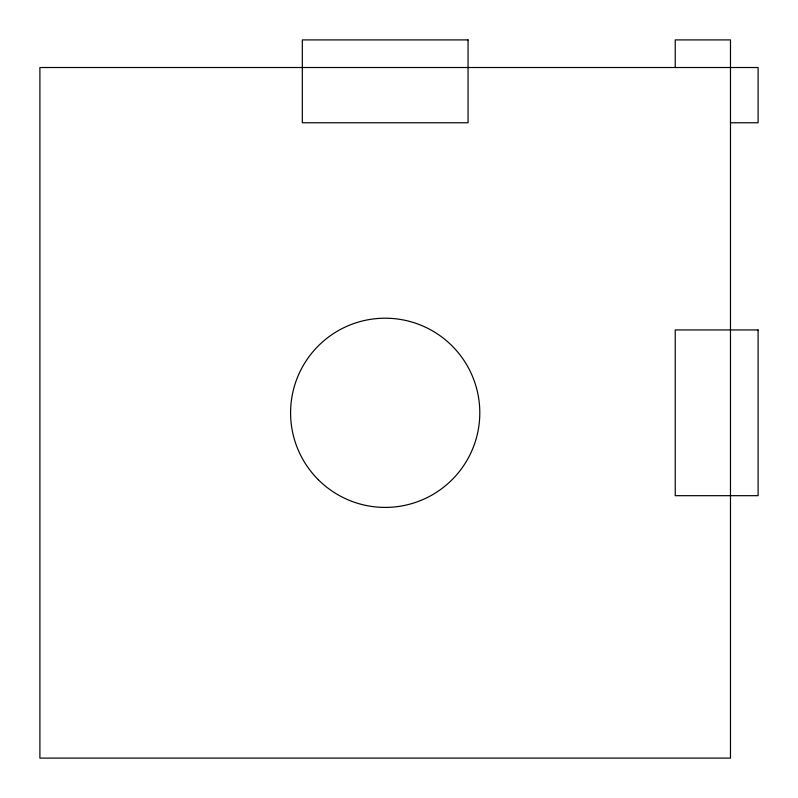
<?xml version="1.0" encoding="UTF-8"?>
<svg xmlns="http://www.w3.org/2000/svg" width="798" height="798" viewBox="0 0 798 798"><rect width="100%" height="100%" fill="white"/><g stroke="black" fill="none" stroke-linecap="round" stroke-linejoin="round"><path stroke-width="1.2" d="M730.479 122.772L758.1 122.772L758.1 67.521L39.9 67.521L39.9 758.1L730.479 758.1L730.479 39.9L675.228 39.9L675.228 67.521M468.057 39.9L302.322 39.9L302.322 122.772L468.057 122.772L468.057 39.9M758.1 329.943L675.228 329.943L675.228 495.678L758.1 495.678L758.1 329.943M318.292 479.708A94.613 94.613 0 0 0 476.576 437.294A94.613 94.613 0 0 0 360.706 321.424A94.613 94.613 0 0 0 318.292 479.708"/></g></svg>
